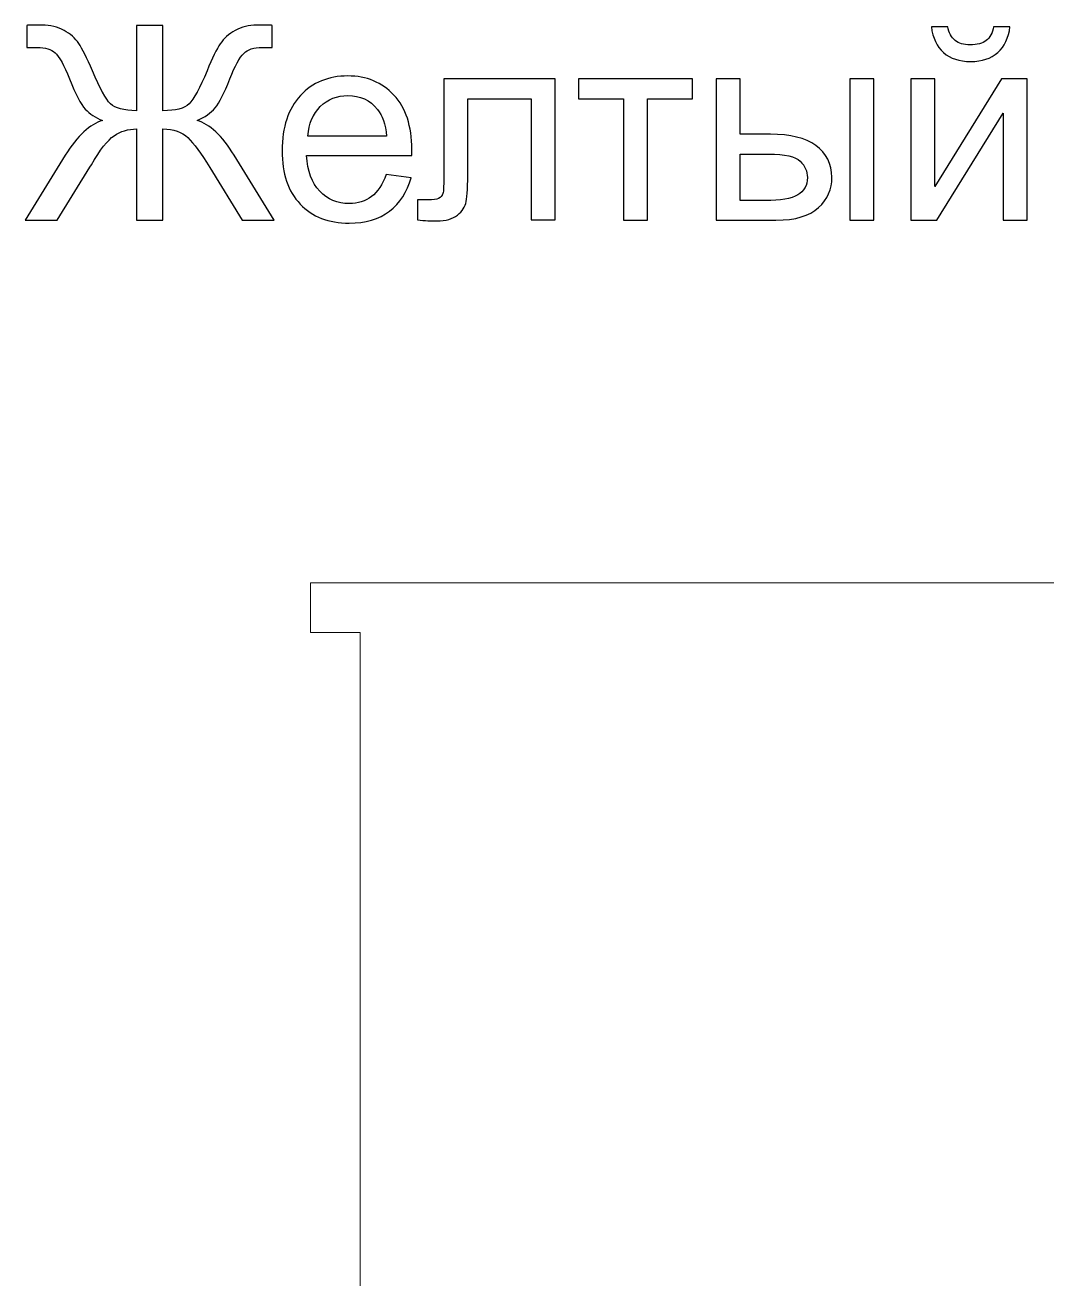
# Model space of a CAD drawing. Header units: millimetres. Extents: x -350 to 350, y -267 to 277.
# Drawn here: x -118 to -56.2, y 201.2 to 277 of the extents above; entities that cross this region are included whole.
import ezdxf

# ---------------------------------------------------------------- set-up
doc = ezdxf.new("R2010")
doc.units = ezdxf.units.MM
doc.header["$MEASUREMENT"] = 0
doc.layers.add('layer 1', color=7, linetype='Continuous')

msp = doc.modelspace()

# ---------------------------------------------------------------- linework, layer by layer
at = {"layer": 'layer 1', "color": 2}
for points, knots in [([(-109.6503, 277.0098), (-109.6503, 277.0098), (-109.6503, 271.8455), (-109.6503, 271.8455), (-109.6503, 271.8455), (-108.8855, 271.8455), (-108.3619, 271.988), (-108.0741, 272.2703), (-108.0741, 272.2703), (-107.789, 272.5527), (-107.4272, 273.2133), (-106.9859, 274.2577), (-106.9859, 274.2577), (-106.6624, 275.0334), (-106.3965, 275.5789), (-106.1827, 275.8969), (-106.1827, 275.8969), (-105.9717, 276.2176), (-105.6701, 276.4835), (-105.2781, 276.7), (-105.2781, 276.7), (-104.8862, 276.9166), (-104.4558, 277.0262), (-103.9898, 277.0262), (-103.9898, 277.0262), (-103.48, 277.0262), (-103.162, 277.0207), (-103.0386, 277.0098), (-103.0386, 277.0098), (-103.0386, 277.0098), (-103.0386, 275.6611), (-103.0386, 275.6611), (-103.0386, 275.6611), (-103.088, 275.6611), (-103.1894, 275.6639), (-103.3429, 275.6694), (-103.3429, 275.6694), (-103.5156, 275.6748), (-103.6198, 275.6776), (-103.6554, 275.6776), (-103.6554, 275.6776), (-104.1543, 275.6776), (-104.5243, 275.557), (-104.7628, 275.3158), (-104.7628, 275.3158), (-105.0095, 275.0745), (-105.2919, 274.5592), (-105.6071, 273.7697), (-105.6071, 273.7697), (-105.9497, 272.9145), (-106.2458, 272.3334), (-106.498, 272.0236), (-106.498, 272.0236), (-106.7474, 271.7139), (-107.112, 271.459), (-107.5889, 271.2534), (-107.5889, 271.2534), (-106.8159, 271.0396), (-106.0703, 270.3406), (-105.3467, 269.1536), (-105.3467, 269.1536), (-105.3467, 269.1536), (-102.9235, 265.2338), (-102.9235, 265.2338), (-102.9235, 265.2338), (-102.9235, 265.2338), (-104.8505, 265.2338), (-104.8505, 265.2338), (-104.8505, 265.2338), (-104.8505, 265.2338), (-106.8242, 268.4245), (-106.8242, 268.4245), (-106.8242, 268.4245), (-107.3477, 269.2743), (-107.789, 269.8718), (-108.1454, 270.22), (-108.1454, 270.22), (-108.5017, 270.5681), (-109.0034, 270.7435), (-109.6503, 270.7435), (-109.6503, 270.7435), (-109.6503, 270.7435), (-109.6503, 265.2338), (-109.6503, 265.2338), (-109.6503, 265.2338), (-109.6503, 265.2338), (-111.2456, 265.2338), (-111.2456, 265.2338), (-111.2456, 265.2338), (-111.2456, 265.2338), (-111.2456, 270.7435), (-111.2456, 270.7435), (-111.2456, 270.7435), (-111.7582, 270.7435), (-112.2105, 270.6092), (-112.6052, 270.3378), (-112.6052, 270.3378), (-112.9972, 270.0664), (-113.455, 269.4826), (-113.9786, 268.5862), (-113.9786, 268.5862), (-113.9786, 268.5862), (-114.0772, 268.4272), (-114.0772, 268.4272), (-114.0772, 268.4272), (-114.0772, 268.4272), (-116.0536, 265.2338), (-116.0536, 265.2338), (-116.0536, 265.2338), (-116.0536, 265.2338), (-117.9889, 265.2338), (-117.9889, 265.2338), (-117.9889, 265.2338), (-117.9889, 265.2338), (-115.5629, 269.1536), (-115.5629, 269.1536), (-115.5629, 269.1536), (-114.8228, 270.346), (-114.0718, 271.045), (-113.3097, 271.2534), (-113.3097, 271.2534), (-113.7346, 271.4261), (-114.08, 271.6563), (-114.3459, 271.9441), (-114.3459, 271.9441), (-114.6145, 272.232), (-114.9325, 272.8405), (-115.3025, 273.767), (-115.3025, 273.767), (-115.6397, 274.6113), (-115.9303, 275.1403), (-116.1715, 275.3541), (-116.1715, 275.3541), (-116.4127, 275.5707), (-116.769, 275.6776), (-117.246, 275.6776), (-117.246, 275.6776), (-117.246, 275.6776), (-117.8737, 275.6611), (-117.8737, 275.6611), (-117.8737, 275.6611), (-117.8737, 275.6611), (-117.8737, 277.0098), (-117.8737, 277.0098), (-117.8737, 277.0098), (-117.8134, 277.0207), (-117.5146, 277.0262), (-116.9719, 277.0262), (-116.9719, 277.0262), (-116.4566, 277.0262), (-116.0097, 276.9193), (-115.6315, 276.7083), (-115.6315, 276.7083), (-115.2532, 276.4972), (-114.9571, 276.2313), (-114.7406, 275.9133), (-114.7406, 275.9133), (-114.5268, 275.5926), (-114.2527, 275.0416), (-113.9155, 274.2549), (-113.9155, 274.2549), (-113.4687, 273.1968), (-113.1041, 272.5335), (-112.8245, 272.2648), (-112.8245, 272.2648), (-112.5422, 271.9962), (-112.0159, 271.8564), (-111.2456, 271.8455), (-111.2456, 271.8455), (-111.2456, 271.8455), (-111.2456, 277.0098), (-111.2456, 277.0098), (-111.2456, 277.0098), (-111.2456, 277.0098), (-109.6503, 277.0098), (-109.6503, 277.0098)], [0, 0, 0, 0, 0.0222222, 0.0222222, 0.0222222, 0.0222222, 0.0444444, 0.0444444, 0.0444444, 0.0444444, 0.0666667, 0.0666667, 0.0666667, 0.0666667, 0.0888889, 0.0888889, 0.0888889, 0.0888889, 0.1111111, 0.1111111, 0.1111111, 0.1111111, 0.1333333, 0.1333333, 0.1333333, 0.1333333, 0.1555556, 0.1555556, 0.1555556, 0.1555556, 0.1777778, 0.1777778, 0.1777778, 0.1777778, 0.2, 0.2, 0.2, 0.2, 0.2222222, 0.2222222, 0.2222222, 0.2222222, 0.2444444, 0.2444444, 0.2444444, 0.2444444, 0.2666667, 0.2666667, 0.2666667, 0.2666667, 0.2888889, 0.2888889, 0.2888889, 0.2888889, 0.3111111, 0.3111111, 0.3111111, 0.3111111, 0.3333333, 0.3333333, 0.3333333, 0.3333333, 0.3555556, 0.3555556, 0.3555556, 0.3555556, 0.3777778, 0.3777778, 0.3777778, 0.3777778, 0.4, 0.4, 0.4, 0.4, 0.4222222, 0.4222222, 0.4222222, 0.4222222, 0.4444444, 0.4444444, 0.4444444, 0.4444444, 0.4666667, 0.4666667, 0.4666667, 0.4666667, 0.4888889, 0.4888889, 0.4888889, 0.4888889, 0.5111111, 0.5111111, 0.5111111, 0.5111111, 0.5333333, 0.5333333, 0.5333333, 0.5333333, 0.5555556, 0.5555556, 0.5555556, 0.5555556, 0.5777778, 0.5777778, 0.5777778, 0.5777778, 0.6, 0.6, 0.6, 0.6, 0.6222222, 0.6222222, 0.6222222, 0.6222222, 0.6444444, 0.6444444, 0.6444444, 0.6444444, 0.6666667, 0.6666667, 0.6666667, 0.6666667, 0.6888889, 0.6888889, 0.6888889, 0.6888889, 0.7111111, 0.7111111, 0.7111111, 0.7111111, 0.7333333, 0.7333333, 0.7333333, 0.7333333, 0.7555556, 0.7555556, 0.7555556, 0.7555556, 0.7777778, 0.7777778, 0.7777778, 0.7777778, 0.8, 0.8, 0.8, 0.8, 0.8222222, 0.8222222, 0.8222222, 0.8222222, 0.8444444, 0.8444444, 0.8444444, 0.8444444, 0.8666667, 0.8666667, 0.8666667, 0.8666667, 0.8888889, 0.8888889, 0.8888889, 0.8888889, 0.9111111, 0.9111111, 0.9111111, 0.9111111, 0.9333333, 0.9333333, 0.9333333, 0.9333333, 0.9555556, 0.9555556, 0.9555556, 0.9555556, 1, 1, 1, 1]), ([(-59.4131, 276.9275), (-59.4131, 276.9275), (-58.4263, 276.9275), (-58.4263, 276.9275), (-58.4263, 276.9275), (-58.5058, 276.2505), (-58.7525, 275.7297), (-59.1637, 275.3678), (-59.1637, 275.3678), (-59.5749, 275.0033), (-60.1204, 274.8223), (-60.8029, 274.8223), (-60.8029, 274.8223), (-61.4882, 274.8223), (-62.0364, 275.0033), (-62.4449, 275.3623), (-62.4449, 275.3623), (-62.8533, 275.7242), (-63.1, 276.245), (-63.1795, 276.9275), (-63.1795, 276.9275), (-63.1795, 276.9275), (-62.1927, 276.9275), (-62.1927, 276.9275), (-62.1927, 276.9275), (-62.1187, 276.5575), (-61.9679, 276.2806), (-61.7459, 276.0997), (-61.7459, 276.0997), (-61.5238, 275.9161), (-61.2223, 275.8256), (-60.8468, 275.8256), (-60.8468, 275.8256), (-60.4109, 275.8256), (-60.082, 275.9133), (-59.86, 276.0915), (-59.86, 276.0915), (-59.6379, 276.2669), (-59.4872, 276.5465), (-59.4131, 276.9275)], [0, 0, 0, 0, 0.0909091, 0.0909091, 0.0909091, 0.0909091, 0.1818182, 0.1818182, 0.1818182, 0.1818182, 0.2727273, 0.2727273, 0.2727273, 0.2727273, 0.3636364, 0.3636364, 0.3636364, 0.3636364, 0.4545455, 0.4545455, 0.4545455, 0.4545455, 0.5454545, 0.5454545, 0.5454545, 0.5454545, 0.6363636, 0.6363636, 0.6363636, 0.6363636, 0.7272727, 0.7272727, 0.7272727, 0.7272727, 0.8181818, 0.8181818, 0.8181818, 0.8181818, 1, 1, 1, 1]), ([(-96.1446, 267.9969), (-96.1446, 267.9969), (-94.6479, 267.7995), (-94.6479, 267.7995), (-94.6479, 267.7995), (-94.8809, 266.9306), (-95.3168, 266.2535), (-95.9527, 265.7738), (-95.9527, 265.7738), (-96.5887, 265.2941), (-97.4, 265.0529), (-98.3896, 265.0529), (-98.3896, 265.0529), (-99.6341, 265.0529), (-100.6209, 265.4366), (-101.35, 266.2042), (-101.35, 266.2042), (-102.0792, 266.9689), (-102.4438, 268.0462), (-102.4438, 269.4305), (-102.4438, 269.4305), (-102.4438, 270.8614), (-102.0765, 271.9743), (-101.3391, 272.7637), (-101.3391, 272.7637), (-100.6017, 273.5559), (-99.6451, 273.9507), (-98.4691, 273.9507), (-98.4691, 273.9507), (-97.3315, 273.9507), (-96.4023, 273.5642), (-95.6813, 272.7884), (-95.6813, 272.7884), (-94.9604, 272.0127), (-94.5986, 270.9217), (-94.5986, 269.5155), (-94.5986, 269.5155), (-94.5986, 269.4305), (-94.6013, 269.3017), (-94.6068, 269.1317), (-94.6068, 269.1317), (-94.6068, 269.1317), (-100.9635, 269.1317), (-100.9635, 269.1317), (-100.9635, 269.1317), (-100.9087, 268.197), (-100.6456, 267.4788), (-100.1686, 266.9827), (-100.1686, 266.9827), (-99.6944, 266.4865), (-99.0996, 266.2371), (-98.3896, 266.2371), (-98.3896, 266.2371), (-97.8606, 266.2371), (-97.4083, 266.3769), (-97.0355, 266.6565), (-97.0355, 266.6565), (-96.6599, 266.9361), (-96.3639, 267.3829), (-96.1446, 267.9969)], [0, 0, 0, 0, 0.0625, 0.0625, 0.0625, 0.0625, 0.125, 0.125, 0.125, 0.125, 0.1875, 0.1875, 0.1875, 0.1875, 0.25, 0.25, 0.25, 0.25, 0.3125, 0.3125, 0.3125, 0.3125, 0.375, 0.375, 0.375, 0.375, 0.4375, 0.4375, 0.4375, 0.4375, 0.5, 0.5, 0.5, 0.5, 0.5625, 0.5625, 0.5625, 0.5625, 0.625, 0.625, 0.625, 0.625, 0.6875, 0.6875, 0.6875, 0.6875, 0.75, 0.75, 0.75, 0.75, 0.8125, 0.8125, 0.8125, 0.8125, 0.875, 0.875, 0.875, 0.875, 1, 1, 1, 1]), ([(-92.6579, 273.7697), (-92.6579, 273.7697), (-85.9311, 273.7697), (-85.9311, 273.7697), (-85.9311, 273.7697), (-85.9311, 273.7697), (-85.9311, 265.242), (-85.9311, 265.242), (-85.9311, 265.242), (-85.9311, 265.242), (-87.3784, 265.242), (-87.3784, 265.242), (-87.3784, 265.242), (-87.3784, 265.242), (-87.3784, 272.5691), (-87.3784, 272.5691), (-87.3784, 272.5691), (-87.3784, 272.5691), (-91.2106, 272.5691), (-91.2106, 272.5691), (-91.2106, 272.5691), (-91.2106, 272.5691), (-91.2106, 268.3231), (-91.2106, 268.3231), (-91.2106, 268.3231), (-91.2106, 267.3335), (-91.2435, 266.6811), (-91.3065, 266.3632), (-91.3065, 266.3632), (-91.3723, 266.0479), (-91.5477, 265.7738), (-91.8355, 265.5381), (-91.8355, 265.5381), (-92.1261, 265.3023), (-92.5428, 265.1845), (-93.0882, 265.1845), (-93.0882, 265.1845), (-93.4254, 265.1845), (-93.8147, 265.2064), (-94.2532, 265.2475), (-94.2532, 265.2475), (-94.2532, 265.2475), (-94.2532, 266.4509), (-94.2532, 266.4509), (-94.2532, 266.4509), (-94.2532, 266.4509), (-93.62, 266.4509), (-93.62, 266.4509), (-93.62, 266.4509), (-93.3212, 266.4509), (-93.1074, 266.481), (-92.9786, 266.5441), (-92.9786, 266.5441), (-92.8498, 266.6044), (-92.7648, 266.7031), (-92.7209, 266.8374), (-92.7209, 266.8374), (-92.6798, 266.9717), (-92.6579, 267.4075), (-92.6579, 268.1449), (-92.6579, 268.1449), (-92.6579, 268.1449), (-92.6579, 273.7697), (-92.6579, 273.7697)], [0, 0, 0, 0, 0.0588235, 0.0588235, 0.0588235, 0.0588235, 0.1176471, 0.1176471, 0.1176471, 0.1176471, 0.1764706, 0.1764706, 0.1764706, 0.1764706, 0.2352941, 0.2352941, 0.2352941, 0.2352941, 0.2941176, 0.2941176, 0.2941176, 0.2941176, 0.3529412, 0.3529412, 0.3529412, 0.3529412, 0.4117647, 0.4117647, 0.4117647, 0.4117647, 0.4705882, 0.4705882, 0.4705882, 0.4705882, 0.5294118, 0.5294118, 0.5294118, 0.5294118, 0.5882353, 0.5882353, 0.5882353, 0.5882353, 0.6470588, 0.6470588, 0.6470588, 0.6470588, 0.7058824, 0.7058824, 0.7058824, 0.7058824, 0.7647059, 0.7647059, 0.7647059, 0.7647059, 0.8235294, 0.8235294, 0.8235294, 0.8235294, 0.8823529, 0.8823529, 0.8823529, 0.8823529, 1, 1, 1, 1]), ([(-84.5249, 273.7697), (-84.5249, 273.7697), (-77.6172, 273.7697), (-77.6172, 273.7697), (-77.6172, 273.7697), (-77.6172, 273.7697), (-77.6172, 272.5691), (-77.6172, 272.5691), (-77.6172, 272.5691), (-77.6172, 272.5691), (-80.3473, 272.5691), (-80.3473, 272.5691), (-80.3473, 272.5691), (-80.3473, 272.5691), (-80.3473, 265.2338), (-80.3473, 265.2338), (-80.3473, 265.2338), (-80.3473, 265.2338), (-81.7947, 265.2338), (-81.7947, 265.2338), (-81.7947, 265.2338), (-81.7947, 265.2338), (-81.7947, 272.5691), (-81.7947, 272.5691), (-81.7947, 272.5691), (-81.7947, 272.5691), (-84.5249, 272.5691), (-84.5249, 272.5691), (-84.5249, 272.5691), (-84.5249, 272.5691), (-84.5249, 273.7697), (-84.5249, 273.7697)], [0, 0, 0, 0, 0.1111111, 0.1111111, 0.1111111, 0.1111111, 0.2222222, 0.2222222, 0.2222222, 0.2222222, 0.3333333, 0.3333333, 0.3333333, 0.3333333, 0.4444444, 0.4444444, 0.4444444, 0.4444444, 0.5555556, 0.5555556, 0.5555556, 0.5555556, 0.6666667, 0.6666667, 0.6666667, 0.6666667, 0.7777778, 0.7777778, 0.7777778, 0.7777778, 1, 1, 1, 1]), ([(-76.1863, 273.7697), (-76.1863, 273.7697), (-74.7389, 273.7697), (-74.7389, 273.7697), (-74.7389, 273.7697), (-74.7389, 273.7697), (-74.7389, 270.431), (-74.7389, 270.431), (-74.7389, 270.431), (-74.7389, 270.431), (-72.9133, 270.431), (-72.9133, 270.431), (-72.9133, 270.431), (-71.7209, 270.431), (-70.8054, 270.2008), (-70.1612, 269.7375), (-70.1612, 269.7375), (-69.517, 269.2743), (-69.1963, 268.6356), (-69.1963, 267.8214), (-69.1963, 267.8214), (-69.1963, 267.1087), (-69.465, 266.5002), (-70.0022, 265.9931), (-70.0022, 265.9931), (-70.5395, 265.486), (-71.3975, 265.2338), (-72.5789, 265.2338), (-72.5789, 265.2338), (-72.5789, 265.2338), (-76.1863, 265.2338), (-76.1863, 265.2338), (-76.1863, 265.2338), (-76.1863, 265.2338), (-76.1863, 273.7697), (-76.1863, 273.7697)], [0, 0, 0, 0, 0.1, 0.1, 0.1, 0.1, 0.2, 0.2, 0.2, 0.2, 0.3, 0.3, 0.3, 0.3, 0.4, 0.4, 0.4, 0.4, 0.5, 0.5, 0.5, 0.5, 0.6, 0.6, 0.6, 0.6, 0.7, 0.7, 0.7, 0.7, 0.8, 0.8, 0.8, 0.8, 1, 1, 1, 1]), ([(-68.1108, 273.7697), (-68.1108, 273.7697), (-66.6635, 273.7697), (-66.6635, 273.7697), (-66.6635, 273.7697), (-66.6635, 273.7697), (-66.6635, 265.2338), (-66.6635, 265.2338), (-66.6635, 265.2338), (-66.6635, 265.2338), (-68.1108, 265.2338), (-68.1108, 265.2338), (-68.1108, 265.2338), (-68.1108, 265.2338), (-68.1108, 273.7697), (-68.1108, 273.7697)], [0, 0, 0, 0, 0.2, 0.2, 0.2, 0.2, 0.4, 0.4, 0.4, 0.4, 0.6, 0.6, 0.6, 0.6, 1, 1, 1, 1]), ([(-64.413, 273.7697), (-64.413, 273.7697), (-62.9657, 273.7697), (-62.9657, 273.7697), (-62.9657, 273.7697), (-62.9657, 273.7697), (-62.9657, 267.2595), (-62.9657, 267.2595), (-62.9657, 267.2595), (-62.9657, 267.2595), (-58.9444, 273.7697), (-58.9444, 273.7697), (-58.9444, 273.7697), (-58.9444, 273.7697), (-57.3902, 273.7697), (-57.3902, 273.7697), (-57.3902, 273.7697), (-57.3902, 273.7697), (-57.3902, 265.2338), (-57.3902, 265.2338), (-57.3902, 265.2338), (-57.3902, 265.2338), (-58.8375, 265.2338), (-58.8375, 265.2338), (-58.8375, 265.2338), (-58.8375, 265.2338), (-58.8375, 271.7029), (-58.8375, 271.7029), (-58.8375, 271.7029), (-58.8375, 271.7029), (-62.8533, 265.2338), (-62.8533, 265.2338), (-62.8533, 265.2338), (-62.8533, 265.2338), (-64.413, 265.2338), (-64.413, 265.2338), (-64.413, 265.2338), (-64.413, 265.2338), (-64.413, 273.7697), (-64.413, 273.7697)], [0, 0, 0, 0, 0.0909091, 0.0909091, 0.0909091, 0.0909091, 0.1818182, 0.1818182, 0.1818182, 0.1818182, 0.2727273, 0.2727273, 0.2727273, 0.2727273, 0.3636364, 0.3636364, 0.3636364, 0.3636364, 0.4545455, 0.4545455, 0.4545455, 0.4545455, 0.5454545, 0.5454545, 0.5454545, 0.5454545, 0.6363636, 0.6363636, 0.6363636, 0.6363636, 0.7272727, 0.7272727, 0.7272727, 0.7272727, 0.8181818, 0.8181818, 0.8181818, 0.8181818, 1, 1, 1, 1]), ([(-100.8813, 270.3159), (-100.8813, 270.3159), (-96.1282, 270.3159), (-96.1282, 270.3159), (-96.1282, 270.3159), (-96.1912, 271.0341), (-96.3749, 271.5713), (-96.6736, 271.9304), (-96.6736, 271.9304), (-97.1314, 272.4869), (-97.729, 272.7665), (-98.4609, 272.7665), (-98.4609, 272.7665), (-99.1242, 272.7665), (-99.6807, 272.5444), (-100.133, 272.1004), (-100.133, 272.1004), (-100.5825, 271.6563), (-100.832, 271.0615), (-100.8813, 270.3159)], [0, 0, 0, 0, 0.1666667, 0.1666667, 0.1666667, 0.1666667, 0.3333333, 0.3333333, 0.3333333, 0.3333333, 0.5, 0.5, 0.5, 0.5, 0.6666667, 0.6666667, 0.6666667, 0.6666667, 1, 1, 1, 1]), ([(-74.7389, 266.418), (-74.7389, 266.418), (-73.2203, 266.418), (-73.2203, 266.418), (-73.2203, 266.418), (-72.3075, 266.418), (-71.6524, 266.5304), (-71.2632, 266.7551), (-71.2632, 266.7551), (-70.8712, 266.9799), (-70.6766, 267.3308), (-70.6766, 267.8077), (-70.6766, 267.8077), (-70.6766, 268.1778), (-70.8218, 268.5067), (-71.1097, 268.7973), (-71.1097, 268.7973), (-71.4002, 269.0851), (-72.0389, 269.2304), (-73.0285, 269.2304), (-73.0285, 269.2304), (-73.0285, 269.2304), (-74.7389, 269.2304), (-74.7389, 269.2304), (-74.7389, 269.2304), (-74.7389, 269.2304), (-74.7389, 266.418), (-74.7389, 266.418)], [0, 0, 0, 0, 0.125, 0.125, 0.125, 0.125, 0.25, 0.25, 0.25, 0.25, 0.375, 0.375, 0.375, 0.375, 0.5, 0.5, 0.5, 0.5, 0.625, 0.625, 0.625, 0.625, 0.75, 0.75, 0.75, 0.75, 1, 1, 1, 1])]:
    msp.add_open_spline(points, degree=3, knots=knots, dxfattribs=at)
at = {"layer": 'layer 1', "color": 250, "lineweight": 9}
for points, knots in [([(-109.6503, 277.0098), (-109.6503, 277.0098), (-109.6503, 271.8455), (-109.6503, 271.8455), (-109.6503, 271.8455), (-108.8855, 271.8455), (-108.3619, 271.988), (-108.0741, 272.2703), (-108.0741, 272.2703), (-107.789, 272.5527), (-107.4272, 273.2133), (-106.9859, 274.2577), (-106.9859, 274.2577), (-106.6624, 275.0334), (-106.3965, 275.5789), (-106.1827, 275.8969), (-106.1827, 275.8969), (-105.9717, 276.2176), (-105.6701, 276.4835), (-105.2781, 276.7), (-105.2781, 276.7), (-104.8862, 276.9166), (-104.4558, 277.0262), (-103.9898, 277.0262), (-103.9898, 277.0262), (-103.48, 277.0262), (-103.162, 277.0207), (-103.0386, 277.0098), (-103.0386, 277.0098), (-103.0386, 277.0098), (-103.0386, 275.6611), (-103.0386, 275.6611), (-103.0386, 275.6611), (-103.088, 275.6611), (-103.1894, 275.6639), (-103.3429, 275.6694), (-103.3429, 275.6694), (-103.5156, 275.6748), (-103.6198, 275.6776), (-103.6554, 275.6776), (-103.6554, 275.6776), (-104.1543, 275.6776), (-104.5243, 275.557), (-104.7628, 275.3158), (-104.7628, 275.3158), (-105.0095, 275.0745), (-105.2919, 274.5592), (-105.6071, 273.7697), (-105.6071, 273.7697), (-105.9497, 272.9145), (-106.2458, 272.3334), (-106.498, 272.0236), (-106.498, 272.0236), (-106.7474, 271.7139), (-107.112, 271.459), (-107.5889, 271.2534), (-107.5889, 271.2534), (-106.8159, 271.0396), (-106.0703, 270.3406), (-105.3467, 269.1536), (-105.3467, 269.1536), (-105.3467, 269.1536), (-102.9235, 265.2338), (-102.9235, 265.2338), (-102.9235, 265.2338), (-102.9235, 265.2338), (-104.8505, 265.2338), (-104.8505, 265.2338), (-104.8505, 265.2338), (-104.8505, 265.2338), (-106.8242, 268.4245), (-106.8242, 268.4245), (-106.8242, 268.4245), (-107.3477, 269.2743), (-107.789, 269.8718), (-108.1454, 270.22), (-108.1454, 270.22), (-108.5017, 270.5681), (-109.0034, 270.7435), (-109.6503, 270.7435), (-109.6503, 270.7435), (-109.6503, 270.7435), (-109.6503, 265.2338), (-109.6503, 265.2338), (-109.6503, 265.2338), (-109.6503, 265.2338), (-111.2456, 265.2338), (-111.2456, 265.2338), (-111.2456, 265.2338), (-111.2456, 265.2338), (-111.2456, 270.7435), (-111.2456, 270.7435), (-111.2456, 270.7435), (-111.7582, 270.7435), (-112.2105, 270.6092), (-112.6052, 270.3378), (-112.6052, 270.3378), (-112.9972, 270.0664), (-113.455, 269.4826), (-113.9786, 268.5862), (-113.9786, 268.5862), (-113.9786, 268.5862), (-114.0772, 268.4272), (-114.0772, 268.4272), (-114.0772, 268.4272), (-114.0772, 268.4272), (-116.0536, 265.2338), (-116.0536, 265.2338), (-116.0536, 265.2338), (-116.0536, 265.2338), (-117.9889, 265.2338), (-117.9889, 265.2338), (-117.9889, 265.2338), (-117.9889, 265.2338), (-115.5629, 269.1536), (-115.5629, 269.1536), (-115.5629, 269.1536), (-114.8228, 270.346), (-114.0718, 271.045), (-113.3097, 271.2534), (-113.3097, 271.2534), (-113.7346, 271.4261), (-114.08, 271.6563), (-114.3459, 271.9441), (-114.3459, 271.9441), (-114.6145, 272.232), (-114.9325, 272.8405), (-115.3025, 273.767), (-115.3025, 273.767), (-115.6397, 274.6113), (-115.9303, 275.1403), (-116.1715, 275.3541), (-116.1715, 275.3541), (-116.4127, 275.5707), (-116.769, 275.6776), (-117.246, 275.6776), (-117.246, 275.6776), (-117.246, 275.6776), (-117.8737, 275.6611), (-117.8737, 275.6611), (-117.8737, 275.6611), (-117.8737, 275.6611), (-117.8737, 277.0098), (-117.8737, 277.0098), (-117.8737, 277.0098), (-117.8134, 277.0207), (-117.5146, 277.0262), (-116.9719, 277.0262), (-116.9719, 277.0262), (-116.4566, 277.0262), (-116.0097, 276.9193), (-115.6315, 276.7083), (-115.6315, 276.7083), (-115.2532, 276.4972), (-114.9571, 276.2313), (-114.7406, 275.9133), (-114.7406, 275.9133), (-114.5268, 275.5926), (-114.2527, 275.0416), (-113.9155, 274.2549), (-113.9155, 274.2549), (-113.4687, 273.1968), (-113.1041, 272.5335), (-112.8245, 272.2648), (-112.8245, 272.2648), (-112.5422, 271.9962), (-112.0159, 271.8564), (-111.2456, 271.8455), (-111.2456, 271.8455), (-111.2456, 271.8455), (-111.2456, 277.0098), (-111.2456, 277.0098), (-111.2456, 277.0098), (-111.2456, 277.0098), (-109.6503, 277.0098), (-109.6503, 277.0098)], [0, 0, 0, 0, 0.0222222, 0.0222222, 0.0222222, 0.0222222, 0.0444444, 0.0444444, 0.0444444, 0.0444444, 0.0666667, 0.0666667, 0.0666667, 0.0666667, 0.0888889, 0.0888889, 0.0888889, 0.0888889, 0.1111111, 0.1111111, 0.1111111, 0.1111111, 0.1333333, 0.1333333, 0.1333333, 0.1333333, 0.1555556, 0.1555556, 0.1555556, 0.1555556, 0.1777778, 0.1777778, 0.1777778, 0.1777778, 0.2, 0.2, 0.2, 0.2, 0.2222222, 0.2222222, 0.2222222, 0.2222222, 0.2444444, 0.2444444, 0.2444444, 0.2444444, 0.2666667, 0.2666667, 0.2666667, 0.2666667, 0.2888889, 0.2888889, 0.2888889, 0.2888889, 0.3111111, 0.3111111, 0.3111111, 0.3111111, 0.3333333, 0.3333333, 0.3333333, 0.3333333, 0.3555556, 0.3555556, 0.3555556, 0.3555556, 0.3777778, 0.3777778, 0.3777778, 0.3777778, 0.4, 0.4, 0.4, 0.4, 0.4222222, 0.4222222, 0.4222222, 0.4222222, 0.4444444, 0.4444444, 0.4444444, 0.4444444, 0.4666667, 0.4666667, 0.4666667, 0.4666667, 0.4888889, 0.4888889, 0.4888889, 0.4888889, 0.5111111, 0.5111111, 0.5111111, 0.5111111, 0.5333333, 0.5333333, 0.5333333, 0.5333333, 0.5555556, 0.5555556, 0.5555556, 0.5555556, 0.5777778, 0.5777778, 0.5777778, 0.5777778, 0.6, 0.6, 0.6, 0.6, 0.6222222, 0.6222222, 0.6222222, 0.6222222, 0.6444444, 0.6444444, 0.6444444, 0.6444444, 0.6666667, 0.6666667, 0.6666667, 0.6666667, 0.6888889, 0.6888889, 0.6888889, 0.6888889, 0.7111111, 0.7111111, 0.7111111, 0.7111111, 0.7333333, 0.7333333, 0.7333333, 0.7333333, 0.7555556, 0.7555556, 0.7555556, 0.7555556, 0.7777778, 0.7777778, 0.7777778, 0.7777778, 0.8, 0.8, 0.8, 0.8, 0.8222222, 0.8222222, 0.8222222, 0.8222222, 0.8444444, 0.8444444, 0.8444444, 0.8444444, 0.8666667, 0.8666667, 0.8666667, 0.8666667, 0.8888889, 0.8888889, 0.8888889, 0.8888889, 0.9111111, 0.9111111, 0.9111111, 0.9111111, 0.9333333, 0.9333333, 0.9333333, 0.9333333, 0.9555556, 0.9555556, 0.9555556, 0.9555556, 1, 1, 1, 1]), ([(-59.4131, 276.9275), (-59.4131, 276.9275), (-58.4263, 276.9275), (-58.4263, 276.9275), (-58.4263, 276.9275), (-58.5058, 276.2505), (-58.7525, 275.7297), (-59.1637, 275.3678), (-59.1637, 275.3678), (-59.5749, 275.0033), (-60.1204, 274.8223), (-60.8029, 274.8223), (-60.8029, 274.8223), (-61.4882, 274.8223), (-62.0364, 275.0033), (-62.4449, 275.3623), (-62.4449, 275.3623), (-62.8533, 275.7242), (-63.1, 276.245), (-63.1795, 276.9275), (-63.1795, 276.9275), (-63.1795, 276.9275), (-62.1927, 276.9275), (-62.1927, 276.9275), (-62.1927, 276.9275), (-62.1187, 276.5575), (-61.9679, 276.2806), (-61.7459, 276.0997), (-61.7459, 276.0997), (-61.5238, 275.9161), (-61.2223, 275.8256), (-60.8468, 275.8256), (-60.8468, 275.8256), (-60.4109, 275.8256), (-60.082, 275.9133), (-59.86, 276.0915), (-59.86, 276.0915), (-59.6379, 276.2669), (-59.4872, 276.5465), (-59.4131, 276.9275)], [0, 0, 0, 0, 0.0909091, 0.0909091, 0.0909091, 0.0909091, 0.1818182, 0.1818182, 0.1818182, 0.1818182, 0.2727273, 0.2727273, 0.2727273, 0.2727273, 0.3636364, 0.3636364, 0.3636364, 0.3636364, 0.4545455, 0.4545455, 0.4545455, 0.4545455, 0.5454545, 0.5454545, 0.5454545, 0.5454545, 0.6363636, 0.6363636, 0.6363636, 0.6363636, 0.7272727, 0.7272727, 0.7272727, 0.7272727, 0.8181818, 0.8181818, 0.8181818, 0.8181818, 1, 1, 1, 1]), ([(-96.1446, 267.9969), (-96.1446, 267.9969), (-94.6479, 267.7995), (-94.6479, 267.7995), (-94.6479, 267.7995), (-94.8809, 266.9306), (-95.3168, 266.2535), (-95.9527, 265.7738), (-95.9527, 265.7738), (-96.5887, 265.2941), (-97.4, 265.0529), (-98.3896, 265.0529), (-98.3896, 265.0529), (-99.6341, 265.0529), (-100.6209, 265.4366), (-101.35, 266.2042), (-101.35, 266.2042), (-102.0792, 266.9689), (-102.4438, 268.0462), (-102.4438, 269.4305), (-102.4438, 269.4305), (-102.4438, 270.8614), (-102.0765, 271.9743), (-101.3391, 272.7637), (-101.3391, 272.7637), (-100.6017, 273.5559), (-99.6451, 273.9507), (-98.4691, 273.9507), (-98.4691, 273.9507), (-97.3315, 273.9507), (-96.4023, 273.5642), (-95.6813, 272.7884), (-95.6813, 272.7884), (-94.9604, 272.0127), (-94.5986, 270.9217), (-94.5986, 269.5155), (-94.5986, 269.5155), (-94.5986, 269.4305), (-94.6013, 269.3017), (-94.6068, 269.1317), (-94.6068, 269.1317), (-94.6068, 269.1317), (-100.9635, 269.1317), (-100.9635, 269.1317), (-100.9635, 269.1317), (-100.9087, 268.197), (-100.6456, 267.4788), (-100.1686, 266.9827), (-100.1686, 266.9827), (-99.6944, 266.4865), (-99.0996, 266.2371), (-98.3896, 266.2371), (-98.3896, 266.2371), (-97.8606, 266.2371), (-97.4083, 266.3769), (-97.0355, 266.6565), (-97.0355, 266.6565), (-96.6599, 266.9361), (-96.3639, 267.3829), (-96.1446, 267.9969)], [0, 0, 0, 0, 0.0625, 0.0625, 0.0625, 0.0625, 0.125, 0.125, 0.125, 0.125, 0.1875, 0.1875, 0.1875, 0.1875, 0.25, 0.25, 0.25, 0.25, 0.3125, 0.3125, 0.3125, 0.3125, 0.375, 0.375, 0.375, 0.375, 0.4375, 0.4375, 0.4375, 0.4375, 0.5, 0.5, 0.5, 0.5, 0.5625, 0.5625, 0.5625, 0.5625, 0.625, 0.625, 0.625, 0.625, 0.6875, 0.6875, 0.6875, 0.6875, 0.75, 0.75, 0.75, 0.75, 0.8125, 0.8125, 0.8125, 0.8125, 0.875, 0.875, 0.875, 0.875, 1, 1, 1, 1]), ([(-92.6579, 273.7697), (-92.6579, 273.7697), (-85.9311, 273.7697), (-85.9311, 273.7697), (-85.9311, 273.7697), (-85.9311, 273.7697), (-85.9311, 265.242), (-85.9311, 265.242), (-85.9311, 265.242), (-85.9311, 265.242), (-87.3784, 265.242), (-87.3784, 265.242), (-87.3784, 265.242), (-87.3784, 265.242), (-87.3784, 272.5691), (-87.3784, 272.5691), (-87.3784, 272.5691), (-87.3784, 272.5691), (-91.2106, 272.5691), (-91.2106, 272.5691), (-91.2106, 272.5691), (-91.2106, 272.5691), (-91.2106, 268.3231), (-91.2106, 268.3231), (-91.2106, 268.3231), (-91.2106, 267.3335), (-91.2435, 266.6811), (-91.3065, 266.3632), (-91.3065, 266.3632), (-91.3723, 266.0479), (-91.5477, 265.7738), (-91.8355, 265.5381), (-91.8355, 265.5381), (-92.1261, 265.3023), (-92.5428, 265.1845), (-93.0882, 265.1845), (-93.0882, 265.1845), (-93.4254, 265.1845), (-93.8147, 265.2064), (-94.2532, 265.2475), (-94.2532, 265.2475), (-94.2532, 265.2475), (-94.2532, 266.4509), (-94.2532, 266.4509), (-94.2532, 266.4509), (-94.2532, 266.4509), (-93.62, 266.4509), (-93.62, 266.4509), (-93.62, 266.4509), (-93.3212, 266.4509), (-93.1074, 266.481), (-92.9786, 266.5441), (-92.9786, 266.5441), (-92.8498, 266.6044), (-92.7648, 266.7031), (-92.7209, 266.8374), (-92.7209, 266.8374), (-92.6798, 266.9717), (-92.6579, 267.4075), (-92.6579, 268.1449), (-92.6579, 268.1449), (-92.6579, 268.1449), (-92.6579, 273.7697), (-92.6579, 273.7697)], [0, 0, 0, 0, 0.0588235, 0.0588235, 0.0588235, 0.0588235, 0.1176471, 0.1176471, 0.1176471, 0.1176471, 0.1764706, 0.1764706, 0.1764706, 0.1764706, 0.2352941, 0.2352941, 0.2352941, 0.2352941, 0.2941176, 0.2941176, 0.2941176, 0.2941176, 0.3529412, 0.3529412, 0.3529412, 0.3529412, 0.4117647, 0.4117647, 0.4117647, 0.4117647, 0.4705882, 0.4705882, 0.4705882, 0.4705882, 0.5294118, 0.5294118, 0.5294118, 0.5294118, 0.5882353, 0.5882353, 0.5882353, 0.5882353, 0.6470588, 0.6470588, 0.6470588, 0.6470588, 0.7058824, 0.7058824, 0.7058824, 0.7058824, 0.7647059, 0.7647059, 0.7647059, 0.7647059, 0.8235294, 0.8235294, 0.8235294, 0.8235294, 0.8823529, 0.8823529, 0.8823529, 0.8823529, 1, 1, 1, 1]), ([(-84.5249, 273.7697), (-84.5249, 273.7697), (-77.6172, 273.7697), (-77.6172, 273.7697), (-77.6172, 273.7697), (-77.6172, 273.7697), (-77.6172, 272.5691), (-77.6172, 272.5691), (-77.6172, 272.5691), (-77.6172, 272.5691), (-80.3473, 272.5691), (-80.3473, 272.5691), (-80.3473, 272.5691), (-80.3473, 272.5691), (-80.3473, 265.2338), (-80.3473, 265.2338), (-80.3473, 265.2338), (-80.3473, 265.2338), (-81.7947, 265.2338), (-81.7947, 265.2338), (-81.7947, 265.2338), (-81.7947, 265.2338), (-81.7947, 272.5691), (-81.7947, 272.5691), (-81.7947, 272.5691), (-81.7947, 272.5691), (-84.5249, 272.5691), (-84.5249, 272.5691), (-84.5249, 272.5691), (-84.5249, 272.5691), (-84.5249, 273.7697), (-84.5249, 273.7697)], [0, 0, 0, 0, 0.1111111, 0.1111111, 0.1111111, 0.1111111, 0.2222222, 0.2222222, 0.2222222, 0.2222222, 0.3333333, 0.3333333, 0.3333333, 0.3333333, 0.4444444, 0.4444444, 0.4444444, 0.4444444, 0.5555556, 0.5555556, 0.5555556, 0.5555556, 0.6666667, 0.6666667, 0.6666667, 0.6666667, 0.7777778, 0.7777778, 0.7777778, 0.7777778, 1, 1, 1, 1]), ([(-76.1863, 273.7697), (-76.1863, 273.7697), (-74.7389, 273.7697), (-74.7389, 273.7697), (-74.7389, 273.7697), (-74.7389, 273.7697), (-74.7389, 270.431), (-74.7389, 270.431), (-74.7389, 270.431), (-74.7389, 270.431), (-72.9133, 270.431), (-72.9133, 270.431), (-72.9133, 270.431), (-71.7209, 270.431), (-70.8054, 270.2008), (-70.1612, 269.7375), (-70.1612, 269.7375), (-69.517, 269.2743), (-69.1963, 268.6356), (-69.1963, 267.8214), (-69.1963, 267.8214), (-69.1963, 267.1087), (-69.465, 266.5002), (-70.0022, 265.9931), (-70.0022, 265.9931), (-70.5395, 265.486), (-71.3975, 265.2338), (-72.5789, 265.2338), (-72.5789, 265.2338), (-72.5789, 265.2338), (-76.1863, 265.2338), (-76.1863, 265.2338), (-76.1863, 265.2338), (-76.1863, 265.2338), (-76.1863, 273.7697), (-76.1863, 273.7697)], [0, 0, 0, 0, 0.1, 0.1, 0.1, 0.1, 0.2, 0.2, 0.2, 0.2, 0.3, 0.3, 0.3, 0.3, 0.4, 0.4, 0.4, 0.4, 0.5, 0.5, 0.5, 0.5, 0.6, 0.6, 0.6, 0.6, 0.7, 0.7, 0.7, 0.7, 0.8, 0.8, 0.8, 0.8, 1, 1, 1, 1]), ([(-68.1108, 273.7697), (-68.1108, 273.7697), (-66.6635, 273.7697), (-66.6635, 273.7697), (-66.6635, 273.7697), (-66.6635, 273.7697), (-66.6635, 265.2338), (-66.6635, 265.2338), (-66.6635, 265.2338), (-66.6635, 265.2338), (-68.1108, 265.2338), (-68.1108, 265.2338), (-68.1108, 265.2338), (-68.1108, 265.2338), (-68.1108, 273.7697), (-68.1108, 273.7697)], [0, 0, 0, 0, 0.2, 0.2, 0.2, 0.2, 0.4, 0.4, 0.4, 0.4, 0.6, 0.6, 0.6, 0.6, 1, 1, 1, 1]), ([(-64.413, 273.7697), (-64.413, 273.7697), (-62.9657, 273.7697), (-62.9657, 273.7697), (-62.9657, 273.7697), (-62.9657, 273.7697), (-62.9657, 267.2595), (-62.9657, 267.2595), (-62.9657, 267.2595), (-62.9657, 267.2595), (-58.9444, 273.7697), (-58.9444, 273.7697), (-58.9444, 273.7697), (-58.9444, 273.7697), (-57.3902, 273.7697), (-57.3902, 273.7697), (-57.3902, 273.7697), (-57.3902, 273.7697), (-57.3902, 265.2338), (-57.3902, 265.2338), (-57.3902, 265.2338), (-57.3902, 265.2338), (-58.8375, 265.2338), (-58.8375, 265.2338), (-58.8375, 265.2338), (-58.8375, 265.2338), (-58.8375, 271.7029), (-58.8375, 271.7029), (-58.8375, 271.7029), (-58.8375, 271.7029), (-62.8533, 265.2338), (-62.8533, 265.2338), (-62.8533, 265.2338), (-62.8533, 265.2338), (-64.413, 265.2338), (-64.413, 265.2338), (-64.413, 265.2338), (-64.413, 265.2338), (-64.413, 273.7697), (-64.413, 273.7697)], [0, 0, 0, 0, 0.0909091, 0.0909091, 0.0909091, 0.0909091, 0.1818182, 0.1818182, 0.1818182, 0.1818182, 0.2727273, 0.2727273, 0.2727273, 0.2727273, 0.3636364, 0.3636364, 0.3636364, 0.3636364, 0.4545455, 0.4545455, 0.4545455, 0.4545455, 0.5454545, 0.5454545, 0.5454545, 0.5454545, 0.6363636, 0.6363636, 0.6363636, 0.6363636, 0.7272727, 0.7272727, 0.7272727, 0.7272727, 0.8181818, 0.8181818, 0.8181818, 0.8181818, 1, 1, 1, 1]), ([(-100.8813, 270.3159), (-100.8813, 270.3159), (-96.1282, 270.3159), (-96.1282, 270.3159), (-96.1282, 270.3159), (-96.1912, 271.0341), (-96.3749, 271.5713), (-96.6736, 271.9304), (-96.6736, 271.9304), (-97.1314, 272.4869), (-97.729, 272.7665), (-98.4609, 272.7665), (-98.4609, 272.7665), (-99.1242, 272.7665), (-99.6807, 272.5444), (-100.133, 272.1004), (-100.133, 272.1004), (-100.5825, 271.6563), (-100.832, 271.0615), (-100.8813, 270.3159)], [0, 0, 0, 0, 0.1666667, 0.1666667, 0.1666667, 0.1666667, 0.3333333, 0.3333333, 0.3333333, 0.3333333, 0.5, 0.5, 0.5, 0.5, 0.6666667, 0.6666667, 0.6666667, 0.6666667, 1, 1, 1, 1]), ([(-74.7389, 266.418), (-74.7389, 266.418), (-73.2203, 266.418), (-73.2203, 266.418), (-73.2203, 266.418), (-72.3075, 266.418), (-71.6524, 266.5304), (-71.2632, 266.7551), (-71.2632, 266.7551), (-70.8712, 266.9799), (-70.6766, 267.3308), (-70.6766, 267.8077), (-70.6766, 267.8077), (-70.6766, 268.1778), (-70.8218, 268.5067), (-71.1097, 268.7973), (-71.1097, 268.7973), (-71.4002, 269.0851), (-72.0389, 269.2304), (-73.0285, 269.2304), (-73.0285, 269.2304), (-73.0285, 269.2304), (-74.7389, 269.2304), (-74.7389, 269.2304), (-74.7389, 269.2304), (-74.7389, 269.2304), (-74.7389, 266.418), (-74.7389, 266.418)], [0, 0, 0, 0, 0.125, 0.125, 0.125, 0.125, 0.25, 0.25, 0.25, 0.25, 0.375, 0.375, 0.375, 0.375, 0.5, 0.5, 0.5, 0.5, 0.625, 0.625, 0.625, 0.625, 0.75, 0.75, 0.75, 0.75, 1, 1, 1, 1])]:
    msp.add_open_spline(points, degree=3, knots=knots, dxfattribs=at)
at = {"layer": 'layer 1', "color": 142, "lineweight": 20}
msp.add_open_spline([(-97.7189, 243.3111), (-97.7189, 243.3111), (-7.7189, 243.3111), (-7.7189, 243.3111), (-7.7189, 243.3111), (-7.7189, 243.3111), (-4.7188, 243.3111), (-4.7188, 243.3111), (-4.7188, 243.3111), (-4.7188, 243.3111), (-4.7188, 240.3111), (-4.7188, 240.3111), (-4.7188, 240.3111), (-4.7188, 240.3111), (-7.7189, 240.3111), (-7.7189, 240.3111), (-7.7189, 240.3111), (-7.7189, 240.3111), (-7.7189, 113.3114), (-7.7189, 113.3114), (-7.7189, 113.3114), (-7.7189, 113.3114), (-97.7189, 113.3114), (-97.7189, 113.3114), (-97.7189, 113.3114), (-97.7189, 113.3114), (-97.7189, 240.3111), (-97.7189, 240.3111), (-97.7189, 240.3111), (-97.7189, 240.3111), (-100.7188, 240.3111), (-100.7188, 240.3111), (-100.7188, 240.3111), (-100.7188, 240.3111), (-100.7188, 243.3111), (-100.7188, 243.3111), (-100.7188, 243.3111), (-100.7188, 243.3111), (-97.7189, 243.3111), (-97.7189, 243.3111)], degree=3, knots=[0, 0, 0, 0, 0.0909091, 0.0909091, 0.0909091, 0.0909091, 0.1818182, 0.1818182, 0.1818182, 0.1818182, 0.2727273, 0.2727273, 0.2727273, 0.2727273, 0.3636364, 0.3636364, 0.3636364, 0.3636364, 0.4545455, 0.4545455, 0.4545455, 0.4545455, 0.5454545, 0.5454545, 0.5454545, 0.5454545, 0.6363636, 0.6363636, 0.6363636, 0.6363636, 0.7272727, 0.7272727, 0.7272727, 0.7272727, 0.8181818, 0.8181818, 0.8181818, 0.8181818, 1, 1, 1, 1], dxfattribs=at)

doc.saveas('drawing.dxf')
